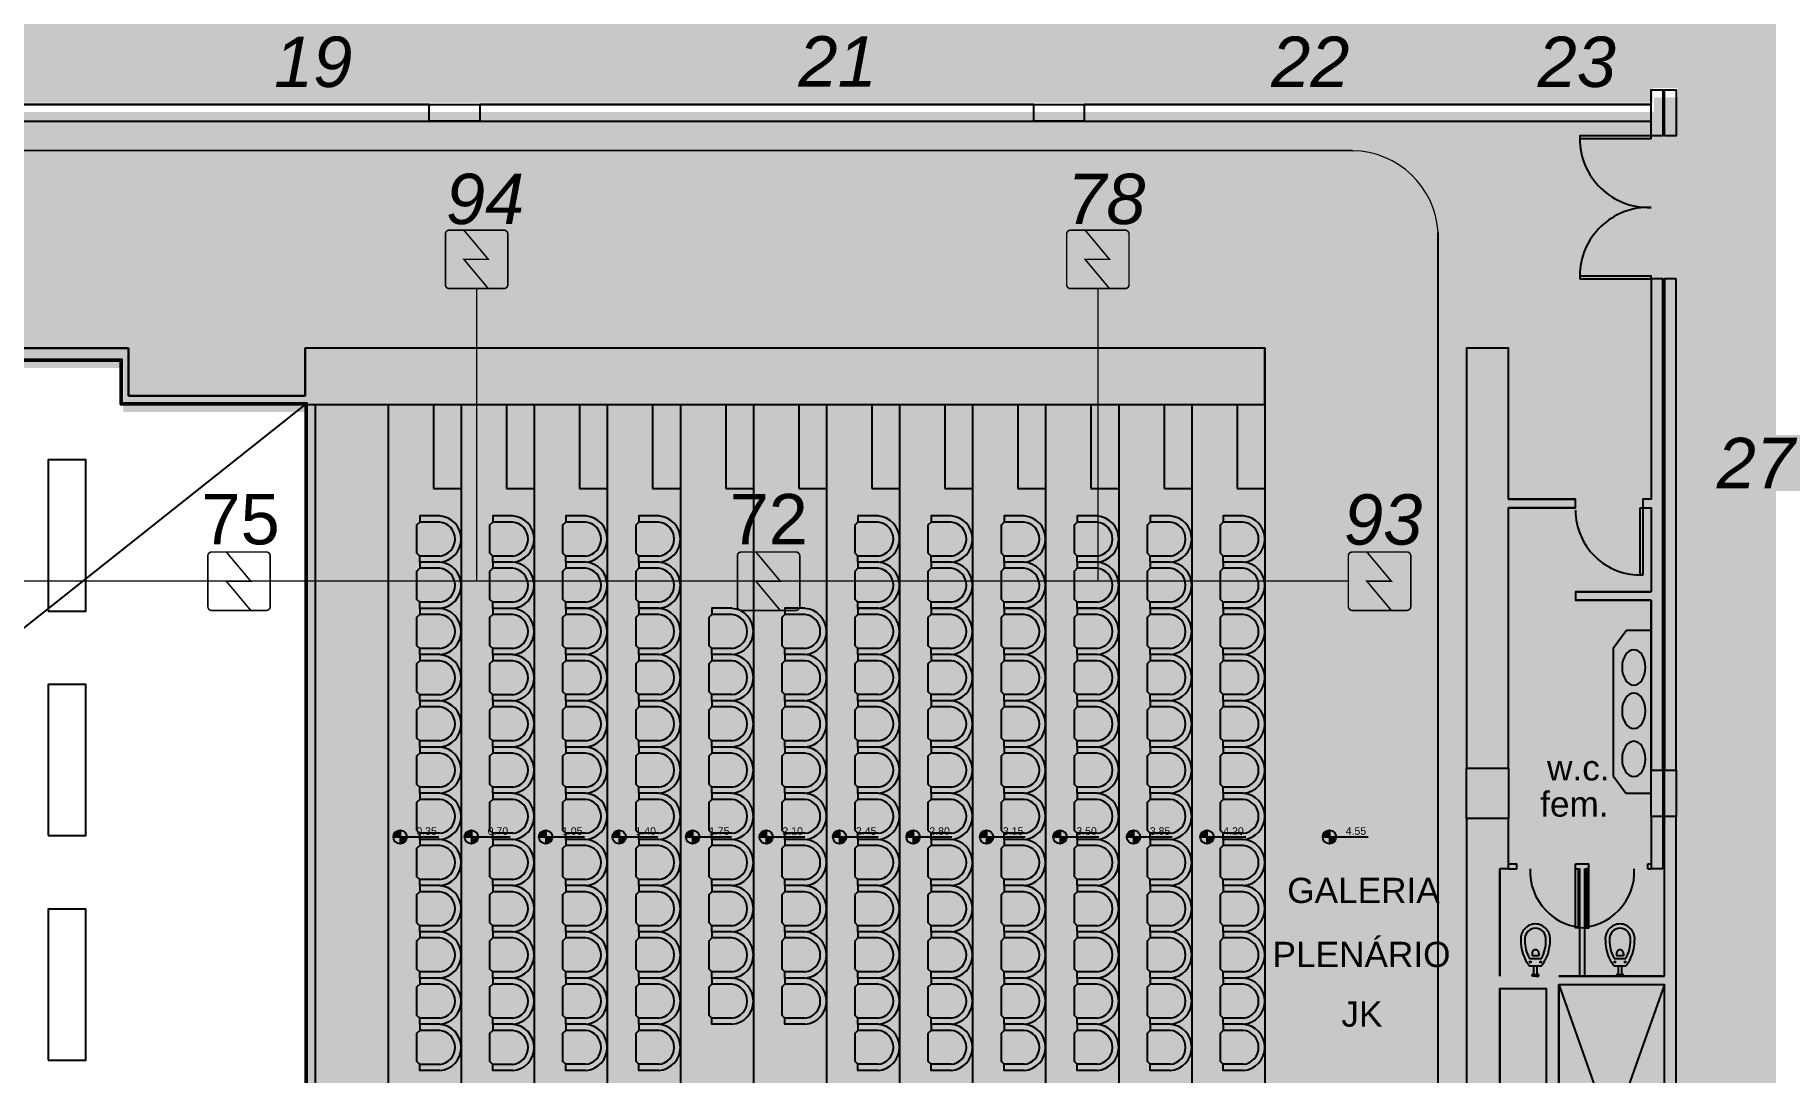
# Model space of a CAD drawing. Header units: metres. Extents: x -331 to 2982, y 362 to 2539.
# Drawn here: x 825.71 to 846.32, y 1576.2 to 1588.55 of the extents above; entities that cross this region are included whole.
import ezdxf

# ---------------------------------------------------------------- set-up
doc = ezdxf.new("R2010")
doc.units = ezdxf.units.M
doc.layers.get('0').update_dxf_attribs({"color": 251})
for name, color, linetype in [('72_EGR_BASE_PRIMITIVE', 7, 'Continuous'), ('ALV', 251, 'Continuous'), ('Cota Nivel', 251, 'Continuous'), ('CX', 251, 'Continuous'), ('Det', 251, 'Continuous'), ('DET. FUMAÇA', 1, 'Continuous'), ('Div', 251, 'Continuous'), ('Est', 251, 'Continuous'), ('Mob', 251, 'Continuous'), ('Pis', 251, 'Continuous'), ('Texto_Salas', 251, 'Continuous'), ('Viewport_hide', 251, 'Continuous'), ('vis', 251, 'Continuous'), ('Zlixo04', 251, 'Continuous')]:
    doc.layers.add(name, color=color, linetype=linetype)
doc.layers.add('_corredores', color=251, linetype='Continuous', plot=False)
doc.layers.add('_salas', color=251, linetype='Continuous', plot=False)
doc.styles.add('ALESP1', font='arial.ttf')
doc.styles.add('DESTAQUE', font='arial.ttf', dxfattribs={"height": 0.4})
doc.styles.add('X3G_ENTITY_1416A9EB', font='arial.ttf', dxfattribs={"height": 0.6})
doc.styles.add('X3G_ENTITY_1416AAF3', font='arial.ttf', dxfattribs={"height": 0.6})
doc.styles.add('X3G_ENTITY_1416AAFD', font='arial.ttf', dxfattribs={"height": 0.6})
doc.styles.add('X3G_ENTITY_1416AB11', font='arial.ttf', dxfattribs={"height": 0.6})
doc.styles.add('X3G_ENTITY_1416AB1B', font='arial.ttf', dxfattribs={"height": 0.6})
doc.styles.add('X3G_ENTITY_1416AF7F', font='arial.ttf', dxfattribs={"height": 0.6})
doc.styles.add('X3G_ENTITY_1416AF89', font='arial.ttf', dxfattribs={"height": 0.6})
doc.styles.add('X3G_ENTITY_1416AFEE', font='arial.ttf', dxfattribs={"height": 0.6})
doc.styles.add('X3G_ENTITY_14218C49', font='arial.ttf', dxfattribs={"height": 0.6})
doc.styles.add('X3G_ENTITY_14218C8F', font='arial.ttf', dxfattribs={"height": 0.6})

# ---------------------------------------------------------------- blocks, each defined once
blk = doc.blocks.new('Detector de fumaça')
at = {"layer": 'DET. FUMAÇA', "linetype": 'Continuous', "lineweight": 15, "const_width": 0.0187}
blk.add_lwpolyline([(774.599, 539.816), (775.249, 539.816, -0.414214), (775.296, 539.769), (775.296, 539.167, -0.414214), (775.249, 539.12), (774.599, 539.12, -0.414214), (774.553, 539.167), (774.553, 539.769, -0.414214)], format="xyb", close=True, dxfattribs=at)
blk.add_lwpolyline([(774.773, 539.816), (775.064, 539.468), (774.773, 539.468), (775.064, 539.12)], dxfattribs=at)
blk = doc.blocks.new('cadeira galeria JK')
for points in [[(0, 0.241), (0, 0), (0.074, 0)], [(0.074, 0.241), (0.074, 0)], [(0.556, 0.241), (0.556, 0), (0.482, 0)], [(0.482, 0.241), (0.482, 0)], [(0.074, 0), (0.111, -0.037), (0.445, -0.037), (0.482, 0)]]:
    blk.add_lwpolyline(points)
for centre, radius, start, end in [((0.278, 0.222), 0.278, 3.9499, 176.0501), ((0.278, 0.221), 0.205, 5.4526, 174.5474)]:
    blk.add_arc(centre, radius, start, end)
blk = doc.blocks.new('VASO')
at = {"layer": 'Mob'}
for p, q in [((302.351, 172.465), (302.38, 172.465)), ((302.351, 172.383), (302.38, 172.383)), ((302.38, 172.465), (302.38, 172.383)), ((302.411, 172.354), (302.411, 172.494)), ((302.499, 172.354), (302.499, 172.494)), ((302.599, 172.444), (302.499, 172.444)), ((302.599, 172.404), (302.499, 172.404)), ((302.599, 172.444), (302.599, 172.455)), ((302.599, 172.404), (302.599, 172.444)), ((302.599, 172.404), (302.599, 172.393)), ((302.619, 172.464), (302.609, 172.464)), ((302.619, 172.383), (302.609, 172.383)), ((302.619, 172.424), (302.619, 172.464)), ((302.619, 172.424), (302.619, 172.383))]:
    blk.add_line(p, q, dxfattribs=at)
for centre in [(302.453, 172.486), (302.453, 172.362)]:
    blk.add_circle(centre, 0.00707, dxfattribs=at)
for centre, radius, start, end in [((302.178, 172.42), 0.179, 86.6811, 178.7962), ((302.178, 172.42), 0.129, 86.6811, 178.7962), ((302.205, 172.134), 0.464, 50.6979, 92.0637), ((302.205, 172.134), 0.414, 60.1325, 92.0637), ((302.178, 172.427), 0.179, 181.2038, 273.3189), ((302.178, 172.427), 0.129, 181.2038, 273.3189), ((302.205, 172.713), 0.464, 267.9363, 309.3021), ((302.205, 172.713), 0.414, 267.9363, 299.8675), ((302.349, 172.422), 0.043, 86.6811, 178.7962), ((302.349, 172.426), 0.043, 181.2038, 273.3189), ((302.609, 172.455), 0.00935, 90, 180), ((302.609, 172.393), 0.00935, 180, 270)]:
    blk.add_arc(centre, radius, start, end, dxfattribs=at)
blk = doc.blocks.new('*U174')
at = {"layer": 'Mob', "ltscale": 0.8, "xscale": 0.9900000000000091, "yscale": 0.9900000000000091, "zscale": 0.9900000000000091, "rotation": 270}
for p in [(-0.229, 3.301), (-0.229, 2.751), (-0.229, 2.2), (-0.229, 1.65), (-0.229, 1.1), (-0.229, 0.55), (-0.229, 0), (-0.229, -0.55), (-0.229, -1.1), (-0.229, -1.65), (-0.229, -2.2), (-0.229, -2.751)]:
    blk.add_blockref('cadeira galeria JK', p, dxfattribs=at)
blk = doc.blocks.new('*U175')
at = {"layer": 'Viewport_hide', "color": 0, "linetype": 'ByBlock', "lineweight": -2, "transparency": 16777216}
for p in [(-0.869, 0), (0, 0)]:
    blk.add_blockref('*U174', p, dxfattribs=at)

msp = doc.modelspace()

# ---------------------------------------------------------------- hatches: boundary and pattern name
at = {"layer": '_corredores', "transparency": 33554508}
h = msp.add_hatch(color=256, dxfattribs=at)
h.dxf.hatch_style = 1
h.paths.add_polyline_path([(849.579, 1608.941), (849.579, 1612.216), (852.229, 1612.216), (852.229, 1614.651), (851.629, 1614.651), (851.629, 1624.564), (870.399, 1624.564), (870.399, 1626.4), (870.209, 1626.4), (870.209, 1626.597), (870.023, 1626.784), (866.324, 1626.785), (866.308, 1626.751), (866.204, 1626.834), (865.442, 1627.594), (864.014, 1627.594), (862.586, 1627.594), (861.776, 1626.785), (861.74, 1626.785), (861.736, 1626.784), (861.723, 1626.783), (861.705, 1626.783), (858.111, 1626.785), (857.764, 1626.438), (857.417, 1626.785), (853.824, 1626.785), (853.808, 1626.751), (853.704, 1626.834), (852.942, 1627.594), (851.514, 1627.594), (849.768, 1627.594), (849.768, 1626.834), (849.628, 1626.834), (849.628, 1629.914), (841.254, 1629.914), (841.254, 1628.074), (840.494, 1628.074), (840.494, 1627.116), (840.776, 1626.834), (840.394, 1626.452), (840.062, 1626.785), (836.454, 1626.785), (836.439, 1626.751), (836.334, 1626.834), (835.573, 1627.594), (834.144, 1627.594), (832.716, 1627.594), (831.906, 1626.785), (831.87, 1626.785), (831.867, 1626.784), (831.853, 1626.783), (831.835, 1626.783), (828.241, 1626.785), (827.894, 1626.438), (827.548, 1626.785), (823.954, 1626.785), (823.938, 1626.751), (823.834, 1626.834), (823.072, 1627.594), (821.644, 1627.594), (820.215, 1627.594), (819.405, 1626.785), (819.37, 1626.785), (819.366, 1626.784), (819.353, 1626.783), (819.335, 1626.783), (815.741, 1626.785), (815.394, 1626.438), (815.047, 1626.785), (811.454, 1626.785), (811.438, 1626.751), (811.334, 1626.834), (810.572, 1627.594), (809.144, 1627.594), (807.715, 1627.594), (806.906, 1626.785), (806.87, 1626.785), (806.866, 1626.784), (806.853, 1626.783), (806.835, 1626.783), (803.241, 1626.785), (802.894, 1626.438), (802.547, 1626.785), (798.954, 1626.785), (798.938, 1626.751), (798.834, 1626.834), (798.072, 1627.594), (796.644, 1627.594), (795.215, 1627.594), (794.406, 1626.785), (794.37, 1626.785), (794.366, 1626.784), (794.353, 1626.783), (794.335, 1626.783), (790.741, 1626.785), (790.394, 1626.438), (790.047, 1626.785), (786.454, 1626.785), (786.438, 1626.751), (786.334, 1626.834), (785.572, 1627.594), (784.144, 1627.594), (782.716, 1627.594), (781.906, 1626.785), (781.87, 1626.785), (781.866, 1626.784), (781.853, 1626.783), (781.835, 1626.783), (778.241, 1626.785), (777.894, 1626.438), (777.547, 1626.785), (773.954, 1626.785), (773.938, 1626.751), (773.834, 1626.834), (773.072, 1627.594), (771.644, 1627.594), (770.216, 1627.594), (769.406, 1626.785), (769.37, 1626.785), (769.367, 1626.784), (769.353, 1626.783), (769.335, 1626.783), (765.635, 1626.784), (765.449, 1626.597), (765.449, 1626.4), (765.259, 1626.4), (765.259, 1624.564), (770.104, 1624.564), (770.104, 1614.651), (770.414, 1614.651), (770.414, 1605.531), (765.029, 1605.531), (765.029, 1610.831), (763.829, 1610.831), (763.829, 1605.531), (755.929, 1605.531), (755.929, 1610.831), (754.829, 1610.831), (754.829, 1605.531), (746.079, 1605.531), (746.079, 1601.916), (748.449, 1601.916), (748.449, 1603.616), (748.049, 1603.616), (748.049, 1603.816), (754.474, 1603.816), (754.474, 1603.616), (754.149, 1603.616), (754.149, 1601.916), (754.474, 1601.916), (754.474, 1601.716), (754.474, 1601.191), (757.974, 1601.191), (757.974, 1603.591), (757.974, 1603.791), (768.029, 1603.791), (768.029, 1603.771), (768.834, 1603.771), (768.834, 1595.811), (768.004, 1595.811), (768.004, 1595.791), (762.364, 1595.791), (762.364, 1590.581), (754.174, 1590.581), (754.174, 1593.066), (752.499, 1593.066), (752.499, 1560.541), (752.299, 1560.541), (752.299, 1561.441), (751.199, 1561.441), (751.199, 1558.116), (752.299, 1558.116), (752.299, 1559.116), (752.499, 1559.116), (752.499, 1557.116), (755.419, 1557.116), (755.419, 1558.966), (753.924, 1558.966), (753.924, 1563.441), (754.189, 1563.441), (754.189, 1587.651), (760.824, 1587.651), (760.824, 1587.741), (768.929, 1587.741), (768.929, 1563.841), (770.329, 1563.841), (770.329, 1587.741), (771.929, 1587.741), (773.029, 1587.741), (775.879, 1587.741), (775.879, 1586.641), (777.179, 1586.641), (777.179, 1587.741), (788.779, 1587.741), (788.779, 1586.641), (790.079, 1586.641), (790.079, 1587.741), (802.329, 1587.741), (804.029, 1587.741), (844.979, 1587.741), (844.979, 1587.916), (845.279, 1587.916), (845.279, 1587.563), (845.279, 1563.241), (806.429, 1563.241), (806.429, 1563.441), (806.629, 1563.441), (806.629, 1565.791), (806.229, 1565.791), (806.229, 1585.191), (806.629, 1585.191), (806.629, 1587.541), (803.039, 1587.541), (803.039, 1576.841), (798.689, 1576.841), (796.094, 1576.841, -0.496898), (794.36, 1575.527), (793.559, 1573.063), (798.509, 1571.449), (798.509, 1560.721), (794.829, 1560.721), (794.829, 1560.541), (794.829, 1557.551), (801.129, 1557.551), (801.129, 1556.451), (802.329, 1556.451), (802.329, 1557.551), (805.229, 1557.551), (805.229, 1556.451), (806.429, 1556.451), (806.429, 1560.691), (845.279, 1560.691), (845.279, 1555.997), (846.404, 1555.997), (846.404, 1556.891), (846.054, 1556.891), (846.054, 1556.991), (846.454, 1556.991), (846.454, 1560.691), (849.204, 1560.691), (849.204, 1556.991), (849.604, 1556.991), (849.604, 1556.891), (849.254, 1556.891), (849.254, 1555.997), (850.479, 1555.997), (850.479, 1563.241), (849.579, 1563.241), (849.579, 1572.291), (849.579, 1575.941), (849.579, 1587.563), (849.579, 1588.141), (849.679, 1588.141), (849.679, 1587.991), (866.719, 1587.991), (870.339, 1587.991), (870.339, 1595.791), (866.429, 1595.791), (866.429, 1595.721), (852.429, 1595.721), (852.429, 1590.391), (849.579, 1590.391)])
h.paths.add_polyline_path([(845.139, 1595.841), (845.279, 1595.841), (845.279, 1590.341), (839.679, 1590.341), (775.879, 1590.341), (773.004, 1590.341), (773.004, 1595.811), (771.774, 1595.811), (771.774, 1603.766), (773.119, 1603.766), (773.119, 1603.821), (845.139, 1603.821)], flags=16)
h.paths.add_polyline_path([(846.026, 1605.531), (845.019, 1605.531), (845.019, 1609.931), (845.029, 1610.831), (843.829, 1610.831), (843.829, 1605.531), (835.029, 1605.531), (835.029, 1610.831), (833.829, 1610.831), (833.829, 1605.531), (825.029, 1605.531), (825.029, 1610.831), (823.829, 1610.831), (823.829, 1605.531), (815.029, 1605.531), (815.029, 1610.831), (813.829, 1610.831), (813.829, 1605.531), (805.029, 1605.531), (805.029, 1610.831), (803.829, 1610.831), (803.829, 1605.531), (795.029, 1605.531), (795.029, 1610.831), (793.829, 1610.831), (793.829, 1605.531), (785.029, 1605.531), (785.029, 1610.831), (783.829, 1610.831), (783.829, 1605.531), (775.029, 1605.531), (775.029, 1610.831), (773.999, 1610.831), (773.999, 1605.531), (773.214, 1605.531), (773.214, 1614.651), (773.144, 1614.651), (773.144, 1620.131), (775.164, 1620.131), (775.164, 1622.051), (773.644, 1622.051), (773.644, 1621.631), (773.184, 1621.631), (773.184, 1624.564), (845.949, 1624.563), (845.949, 1621.631), (845.489, 1621.631), (845.489, 1622.051), (843.989, 1622.051), (843.989, 1621.631), (843.969, 1620.131), (845.949, 1620.131), (845.949, 1614.651), (846.026, 1614.651)], flags=16)
h.paths.add_polyline_path([(865.19, 1593.806, -2.788173), (864.407, 1590.628), (864.569, 1590.706), (864.758, 1590.381), (866.058, 1591.278, -0.450063), (866.35, 1592.463), (865.616, 1593.862), (865.298, 1593.662)], flags=16)
h.paths.add_polyline_path([(845.264, 1626.452), (844.882, 1626.834), (845.264, 1627.216), (845.646, 1626.834)], flags=16)
h.paths.add_polyline_path([(851.514, 1626.452), (851.132, 1626.834), (851.514, 1627.216), (851.896, 1626.834)], flags=16)
h.paths.add_polyline_path([(834.144, 1626.452), (833.762, 1626.834), (834.144, 1627.216), (834.526, 1626.834)], flags=16)
h.paths.add_polyline_path([(864.014, 1626.452), (863.632, 1626.834), (864.014, 1627.216), (864.396, 1626.834)], flags=16)
h.paths.add_polyline_path([(821.644, 1626.452), (821.262, 1626.834), (821.644, 1627.216), (822.026, 1626.834)], flags=16)
h.paths.add_polyline_path([(809.526, 1626.834), (809.144, 1626.452), (808.762, 1626.834), (809.144, 1627.216)], flags=16)
h.paths.add_polyline_path([(797.026, 1626.834), (796.644, 1626.452), (796.262, 1626.834), (796.644, 1627.216)], flags=16)
h.paths.add_polyline_path([(784.526, 1626.834), (784.144, 1626.452), (783.762, 1626.834), (784.144, 1627.216)], flags=16)
h.paths.add_polyline_path([(772.026, 1626.834), (771.644, 1626.452), (771.262, 1626.834), (771.644, 1627.216)], flags=16)
h.paths.add_polyline_path([(767.575, 1593.944), (767.428, 1593.841), (767.223, 1594.085), (766.329, 1593.191, -0.414214), (766.329, 1592.392), (767.223, 1591.497), (767.428, 1591.741), (767.575, 1591.638, -3.171595)], flags=16)
at = {"layer": '_salas', "transparency": 33554559}
h = msp.add_hatch(color=256, dxfattribs=at)
h.dxf.hatch_style = 1
h.paths.add_polyline_path([(845.294, 1587.453), (845.294, 1587.807), (844.994, 1587.807), (844.994, 1587.632), (806.644, 1587.632), (806.644, 1585.082), (807.144, 1585.082), (807.144, 1584.032), (808.944, 1584.032), (808.944, 1584.582), (809.704, 1584.582), (826.764, 1584.582), (826.764, 1584.062), (828.964, 1584.062), (828.964, 1583.842), (828.964, 1566.702), (826.694, 1566.702), (826.694, 1566.182), (809.704, 1566.182), (808.944, 1566.182), (808.944, 1566.732), (807.144, 1566.732), (807.144, 1565.682), (806.644, 1565.682), (806.644, 1563.332), (806.444, 1563.332), (806.444, 1563.132), (845.294, 1563.132)])
at = {"layer": 'Cota Nivel', "ltscale": 0.8}
h = msp.add_hatch(color=251, dxfattribs=at)
h.paths.add_polyline_path([(830.061, 1579.001), (830.061, 1579.081, 0.414214), (829.981, 1579.001)])
h.paths.add_polyline_path([(830.061, 1578.921, 0.414214), (830.141, 1579.001), (830.061, 1579.001)])
h = msp.add_hatch(color=251, dxfattribs=at)
h.paths.add_polyline_path([(830.91, 1579.001), (830.91, 1579.081, 0.414214), (830.83, 1579.001)])
h.paths.add_polyline_path([(830.91, 1578.921, 0.414214), (830.99, 1579.001), (830.91, 1579.001)])
h = msp.add_hatch(color=251, dxfattribs=at)
h.paths.add_polyline_path([(831.795, 1579.001), (831.795, 1579.081, 0.414214), (831.715, 1579.001)])
h.paths.add_polyline_path([(831.795, 1578.921, 0.414214), (831.875, 1579.001), (831.795, 1579.001)])
h = msp.add_hatch(color=251, dxfattribs=at)
h.paths.add_polyline_path([(832.67, 1579.001), (832.67, 1579.081, 0.414214), (832.59, 1579.001)])
h.paths.add_polyline_path([(832.67, 1578.921, 0.414214), (832.75, 1579.001), (832.67, 1579.001)])
h = msp.add_hatch(color=251, dxfattribs=at)
h.paths.add_polyline_path([(833.545, 1579.001), (833.545, 1579.081, 0.414214), (833.465, 1579.001)])
h.paths.add_polyline_path([(833.545, 1578.921, 0.414214), (833.625, 1579.001), (833.545, 1579.001)])
h = msp.add_hatch(color=251, dxfattribs=at)
h.paths.add_polyline_path([(834.42, 1579.001), (834.42, 1579.081, 0.414214), (834.34, 1579.001)])
h.paths.add_polyline_path([(834.42, 1578.921, 0.414214), (834.5, 1579.001), (834.42, 1579.001)])
h = msp.add_hatch(color=251, dxfattribs=at)
h.paths.add_polyline_path([(835.295, 1579.001), (835.295, 1579.081, 0.414214), (835.215, 1579.001)])
h.paths.add_polyline_path([(835.295, 1578.921, 0.414214), (835.375, 1579.001), (835.295, 1579.001)])
h = msp.add_hatch(color=251, dxfattribs=at)
h.paths.add_polyline_path([(836.17, 1579.001), (836.17, 1579.081, 0.414214), (836.09, 1579.001)])
h.paths.add_polyline_path([(836.17, 1578.921, 0.414214), (836.25, 1579.001), (836.17, 1579.001)])
h = msp.add_hatch(color=251, dxfattribs=at)
h.paths.add_polyline_path([(837.045, 1579.001), (837.045, 1579.081, 0.414214), (836.965, 1579.001)])
h.paths.add_polyline_path([(837.045, 1578.921, 0.414214), (837.125, 1579.001), (837.045, 1579.001)])
h = msp.add_hatch(color=251, dxfattribs=at)
h.paths.add_polyline_path([(837.92, 1579.001), (837.92, 1579.081, 0.414214), (837.84, 1579.001)])
h.paths.add_polyline_path([(837.92, 1578.921, 0.414214), (838, 1579.001), (837.92, 1579.001)])
h = msp.add_hatch(color=251, dxfattribs=at)
h.paths.add_polyline_path([(838.795, 1579.001), (838.795, 1579.081, 0.414214), (838.715, 1579.001)])
h.paths.add_polyline_path([(838.795, 1578.921, 0.414214), (838.875, 1579.001), (838.795, 1579.001)])
h = msp.add_hatch(color=251, dxfattribs=at)
h.paths.add_polyline_path([(839.67, 1579.001), (839.67, 1579.081, 0.414214), (839.59, 1579.001)])
h.paths.add_polyline_path([(839.67, 1578.921, 0.414214), (839.75, 1579.001), (839.67, 1579.001)])
h = msp.add_hatch(color=251, dxfattribs=at)
h.paths.add_polyline_path([(841.128, 1579.001), (841.128, 1579.081, 0.414214), (841.048, 1579.001)])
h.paths.add_polyline_path([(841.128, 1578.921, 0.414214), (841.208, 1579.001), (841.128, 1579.001)])

# ---------------------------------------------------------------- linework, layer by layer
at = {"lineweight": 0}
msp.add_lwpolyline([(809.689, 1584.691), (826.749, 1584.691), (826.749, 1584.171), (828.949, 1584.171), (828.949, 1583.951), (828.949, 1566.811), (826.679, 1566.811), (826.679, 1566.291), (809.689, 1566.291), (808.929, 1566.291), (808.929, 1566.841), (807.129, 1566.841), (807.129, 1584.141), (808.929, 1584.141), (808.929, 1584.691)], close=True, dxfattribs=at)
at = {"color": 251}
msp.add_lwpolyline([(809.689, 1584.691), (826.749, 1584.691), (826.749, 1584.171), (828.949, 1584.171), (828.949, 1583.951), (828.949, 1566.811), (826.679, 1566.811), (826.679, 1566.291), (809.689, 1566.291), (808.929, 1566.291), (808.929, 1566.841), (807.129, 1566.841), (807.129, 1584.141), (808.929, 1584.141), (808.929, 1584.691)], close=True, dxfattribs=at)
at = {"layer": '72_EGR_BASE_PRIMITIVE', "color": 230, "linetype": 'Continuous', "lineweight": -3, "true_color": 0xff0080}
for p, q in [((841.405, 1587.17), (808.744, 1587.173)), ((842.425, 1564.748), (842.425, 1586.197))]:
    msp.add_line(p, q, dxfattribs=at)
at = {"layer": 'ALV', "color": 251}
for p, q in [((799.209, 1587.721), (844.959, 1587.721)), ((799.209, 1587.521), (844.959, 1587.521)), ((845.099, 1579.796), (845.099, 1585.646)), ((845.119, 1579.796), (845.119, 1585.646)), ((845.259, 1579.796), (845.259, 1585.646)), ((808.809, 1584.821), (826.829, 1584.821)), ((826.829, 1584.821), (808.809, 1584.821)), ((826.829, 1584.821), (826.829, 1584.251)), ((826.829, 1584.251), (826.829, 1584.821)), ((828.929, 1584.251), (828.929, 1584.821)), ((808.909, 1584.671), (826.729, 1584.671)), ((826.729, 1584.671), (826.729, 1584.151)), ((826.729, 1584.671), (826.729, 1584.151)), ((826.729, 1584.221), (826.729, 1584.221)), ((826.829, 1584.251), (828.929, 1584.251)), ((828.929, 1584.251), (826.829, 1584.251)), ((826.729, 1584.151), (828.929, 1584.151)), ((826.729, 1584.151), (828.929, 1584.151)), ((843.259, 1583.021), (844.059, 1583.021)), ((844.059, 1582.921), (843.259, 1582.921)), ((844.059, 1581.921), (844.959, 1581.921)), ((844.059, 1581.921), (844.059, 1581.821)), ((844.959, 1581.821), (844.059, 1581.821)), ((844.959, 1581.746), (844.959, 1581.821)), ((844.959, 1579.796), (844.959, 1581.746)), ((844.959, 1579.246), (844.959, 1578.621)), ((845.099, 1579.246), (845.099, 1578.621)), ((845.119, 1577.346), (845.119, 1579.246)), ((845.259, 1571.696), (845.259, 1579.246)), ((842.759, 1579.221), (842.759, 1571.721)), ((843.259, 1578.621), (843.259, 1579.221)), ((843.259, 1578.621), (843.159, 1578.621)), ((843.159, 1578.621), (843.159, 1577.346)), ((843.159, 1577.346), (843.159, 1578.621)), ((845.099, 1578.621), (844.959, 1578.621)), ((843.159, 1577.196), (843.159, 1573.746)), ((843.709, 1577.196), (843.709, 1573.746)), ((843.859, 1577.346), (845.119, 1577.346)), ((845.119, 1577.346), (843.859, 1577.346)), ((843.859, 1577.246), (843.859, 1573.696)), ((843.859, 1577.246), (845.119, 1577.246)), ((843.859, 1577.246), (845.119, 1577.246)), ((843.859, 1573.696), (843.859, 1577.246)), ((845.119, 1573.696), (845.119, 1577.246))]:
    msp.add_line(p, q, dxfattribs=at)
at = {"layer": 'ALV', "color": 251, "ltscale": 0.8}
msp.add_line((842.759, 1579.221), (842.759, 1566.121), dxfattribs=at)
at = {"layer": 'ALV', "color": 251}
for points in [[(830.409, 1587.721), (823.809, 1587.721), (823.809, 1587.521), (830.409, 1587.521)], [(837.609, 1587.721), (831.009, 1587.721), (831.009, 1587.521), (837.609, 1587.521)], [(844.959, 1587.721), (838.209, 1587.721), (838.209, 1587.521), (844.959, 1587.521)], [(845.259, 1585.646), (845.119, 1585.646), (845.119, 1579.796), (845.259, 1579.796)], [(843.159, 1573.746), (843.159, 1577.196), (843.709, 1577.196), (843.709, 1573.746)]]:
    msp.add_lwpolyline(points, close=True, dxfattribs=at)
for points in [[(844.959, 1581.821), (844.959, 1581.746), (844.959, 1579.796), (845.099, 1579.796), (845.099, 1585.646), (844.959, 1585.646), (844.959, 1583.021), (844.859, 1583.021), (844.859, 1582.921), (844.959, 1582.921), (844.959, 1582.921), (844.959, 1581.921)], [(828.929, 1584.151), (828.929, 1584.151), (840.359, 1584.151), (840.359, 1584.821), (828.929, 1584.821), (828.929, 1584.251)], [(843.259, 1583.021), (843.259, 1584.821), (842.759, 1584.821), (842.759, 1579.821), (843.259, 1579.821), (843.259, 1582.921)], [(843.259, 1582.921), (843.259, 1582.921), (844.059, 1582.921), (844.059, 1583.021), (843.259, 1583.021), (843.259, 1583.021)], [(844.959, 1581.921), (844.959, 1581.921), (844.059, 1581.921), (844.059, 1581.821), (844.959, 1581.821), (844.959, 1581.821)]]:
    msp.add_lwpolyline(points, dxfattribs=at)
at = {"layer": 'Cota Nivel', "color": 251, "ltscale": 0.8}
for p, q in [((830.061, 1579.081), (830.061, 1578.921)), ((830.91, 1579.081), (830.91, 1578.921)), ((831.795, 1579.081), (831.795, 1578.921)), ((832.67, 1579.081), (832.67, 1578.921)), ((833.545, 1579.081), (833.545, 1578.921)), ((834.42, 1579.081), (834.42, 1578.921)), ((835.295, 1579.081), (835.295, 1578.921)), ((836.17, 1579.081), (836.17, 1578.921)), ((837.045, 1579.081), (837.045, 1578.921)), ((837.92, 1579.081), (837.92, 1578.921)), ((838.795, 1579.081), (838.795, 1578.921)), ((839.67, 1579.081), (839.67, 1578.921)), ((841.128, 1579.081), (841.128, 1578.921)), ((829.981, 1579.001), (830.522, 1579.001)), ((830.83, 1579.001), (831.371, 1579.001)), ((831.715, 1579.001), (832.256, 1579.001)), ((832.59, 1579.001), (833.131, 1579.001)), ((833.465, 1579.001), (834.006, 1579.001)), ((834.34, 1579.001), (834.881, 1579.001)), ((835.215, 1579.001), (835.756, 1579.001)), ((836.09, 1579.001), (836.631, 1579.001)), ((836.965, 1579.001), (837.506, 1579.001)), ((837.84, 1579.001), (838.381, 1579.001)), ((838.715, 1579.001), (839.256, 1579.001)), ((839.59, 1579.001), (840.131, 1579.001)), ((841.048, 1579.001), (841.589, 1579.001))]:
    msp.add_line(p, q, dxfattribs=at)
for centre in [(830.061, 1579.001), (830.91, 1579.001), (831.795, 1579.001), (832.67, 1579.001), (833.545, 1579.001), (834.42, 1579.001), (835.295, 1579.001), (836.17, 1579.001), (837.045, 1579.001), (837.92, 1579.001), (838.795, 1579.001), (839.67, 1579.001), (841.128, 1579.001)]:
    msp.add_circle(centre, 0.08, dxfattribs=at)
at = {"layer": 'CX', "color": 251, "ltscale": 0.8}
for points in [[(844.109, 1587.316), (844.959, 1587.316), (844.959, 1587.346), (844.109, 1587.346)], [(844.109, 1585.646), (844.959, 1585.646), (844.959, 1585.676), (844.109, 1585.676)]]:
    msp.add_lwpolyline(points, close=True, dxfattribs=at)
at = {"layer": 'CX', "color": 251, "ltscale": 8}
for points in [[(844.829, 1582.921), (844.859, 1582.921), (844.859, 1582.121), (844.829, 1582.121)], [(844.059, 1578.621), (844.089, 1578.621), (844.089, 1577.921), (844.059, 1577.921)], [(844.219, 1578.621), (844.189, 1578.621), (844.189, 1577.921), (844.219, 1577.921)]]:
    msp.add_lwpolyline(points, close=True, dxfattribs=at)
at = {"layer": 'CX', "color": 251, "ltscale": 0.8}
for centre, start, end in [((844.93, 1587.316), 180, 272.0583), ((844.93, 1585.676), 87.9417, 180)]:
    msp.add_arc(centre, 0.821, start, end, dxfattribs=at)
at = {"layer": 'CX', "color": 251, "ltscale": 8}
for centre, radius, start, end in [((844.83, 1582.891), 0.771, 180, 272.1894), ((844.189, 1578.592), 0.671, 177.4911, 270), ((844.089, 1578.592), 0.671, 270, 2.5089)]:
    msp.add_arc(centre, radius, start, end, dxfattribs=at)
at = {"layer": 'Det', "color": 251}
for p, q in [((828.929, 1584.151), (807.109, 1566.821)), ((843.859, 1577.246), (845.119, 1573.696)), ((845.119, 1577.246), (843.859, 1573.696))]:
    msp.add_line(p, q, dxfattribs=at)
for points in [[(825.869, 1581.691), (826.319, 1581.691), (826.319, 1583.491), (825.869, 1583.491)], [(825.869, 1579.017), (826.319, 1579.017), (826.319, 1580.817), (825.869, 1580.817)], [(825.869, 1576.343), (826.319, 1576.343), (826.319, 1578.143), (825.869, 1578.143)]]:
    msp.add_lwpolyline(points, close=True, dxfattribs=at)
at = {"layer": 'Div', "color": 150, "linetype": 'Continuous', "lineweight": 0}
for p, q in [((830.973, 1585.529), (830.973, 1582.046)), ((838.37, 1585.529), (838.37, 1582.046)), ((841.363, 1582.046), (808.622, 1582.046))]:
    msp.add_line(p, q, dxfattribs=at)
at = {"layer": 'Div', "lineweight": 0}
for p, q in [((843.259, 1578.681), (843.339, 1578.681)), ((843.359, 1578.621), (843.359, 1578.681)), ((844.059, 1578.621), (844.059, 1578.681)), ((844.059, 1578.681), (844.219, 1578.681)), ((844.059, 1578.621), (844.109, 1578.621)), ((844.109, 1577.346), (844.109, 1578.621)), ((844.169, 1578.621), (844.219, 1578.621)), ((844.169, 1577.346), (844.169, 1578.621)), ((844.219, 1578.621), (844.219, 1578.681)), ((844.919, 1578.681), (844.959, 1578.681)), ((844.919, 1578.621), (844.919, 1578.681)), ((844.919, 1578.621), (844.959, 1578.621))]:
    msp.add_line(p, q, dxfattribs=at)
at = {"layer": 'Div', "lineweight": 0, "ltscale": 0.8}
for p, q in [((843.259, 1578.681), (843.359, 1578.681)), ((843.259, 1578.621), (843.359, 1578.621))]:
    msp.add_line(p, q, dxfattribs=at)
at = {"layer": 'Div', "color": 251}
for p, q in [((843.259, 1578.681), (843.339, 1578.681)), ((843.359, 1578.621), (843.359, 1578.681)), ((844.059, 1578.621), (844.059, 1578.681)), ((844.059, 1578.681), (844.219, 1578.681)), ((844.059, 1578.621), (844.109, 1578.621)), ((844.109, 1577.346), (844.109, 1578.621)), ((844.169, 1578.621), (844.219, 1578.621)), ((844.169, 1577.346), (844.169, 1578.621)), ((844.219, 1578.621), (844.219, 1578.681)), ((844.919, 1578.681), (844.959, 1578.681)), ((844.919, 1578.621), (844.919, 1578.681)), ((844.919, 1578.621), (844.959, 1578.621))]:
    msp.add_line(p, q, dxfattribs=at)
at = {"layer": 'Div', "color": 251, "ltscale": 0.8}
for p, q in [((843.259, 1578.681), (843.359, 1578.681)), ((843.259, 1578.621), (843.359, 1578.621))]:
    msp.add_line(p, q, dxfattribs=at)
at = {"layer": 'Div', "color": 230, "linetype": 'Continuous', "lineweight": 0}
msp.add_arc((841.39, 1586.134), 1.036, 3.5049, 89.1697, dxfattribs=at)
at = {"layer": 'Est', "color": 251}
msp.add_line((845.099, 1579.521), (845.119, 1579.521), dxfattribs=at)
for points in [[(844.959, 1587.346), (844.959, 1587.896), (845.099, 1587.896), (845.099, 1587.346)], [(845.119, 1587.346), (845.119, 1587.896), (845.259, 1587.896), (845.259, 1587.346)], [(831.009, 1587.521), (830.409, 1587.521), (830.409, 1587.721), (831.009, 1587.721)], [(838.209, 1587.521), (837.609, 1587.521), (837.609, 1587.721), (838.209, 1587.721)], [(842.759, 1579.221), (842.759, 1579.821), (843.259, 1579.821), (843.259, 1579.221)], [(844.959, 1579.246), (844.959, 1579.796), (845.099, 1579.796), (845.099, 1579.246)], [(845.119, 1579.246), (845.119, 1579.796), (845.259, 1579.796), (845.259, 1579.246)]]:
    msp.add_lwpolyline(points, close=True, dxfattribs=at)
at = {"layer": 'Mob', "color": 251, "ltscale": 0.8}
for p, q in [((844.509, 1581.247), (844.662, 1581.46)), ((844.959, 1581.46), (844.662, 1581.46)), ((844.509, 1581.247), (844.509, 1579.73)), ((844.509, 1579.73), (844.662, 1579.518)), ((844.959, 1579.518), (844.662, 1579.518))]:
    msp.add_line(p, q, dxfattribs=at)
at = {"layer": 'Mob', "color": 251, "extrusion": (0, 0, -1)}
for centre in [(844.753, 1581.02), (844.753, 1580.503), (844.753, 1579.93)]:
    msp.add_ellipse(centre, major_axis=(0, 0.21), ratio=0.666667, dxfattribs=at)
at = {"layer": 'Pis', "color": 251}
for p, q in [((840.359, 1584.821), (840.359, 1566.121)), ((829.919, 1584.151), (829.919, 1566.791)), ((830.459, 1584.151), (830.459, 1583.151)), ((830.789, 1584.151), (830.789, 1566.791)), ((831.329, 1584.151), (831.329, 1583.151)), ((831.659, 1584.151), (831.659, 1566.791)), ((832.199, 1584.151), (832.199, 1583.151)), ((832.529, 1584.151), (832.529, 1566.791)), ((833.069, 1584.151), (833.069, 1583.151)), ((833.399, 1584.151), (833.399, 1566.791)), ((833.939, 1584.151), (833.939, 1583.151)), ((834.269, 1584.151), (834.269, 1566.791)), ((834.809, 1584.151), (834.809, 1583.151)), ((835.139, 1584.151), (835.139, 1566.791)), ((835.679, 1584.151), (835.679, 1583.151)), ((836.009, 1584.151), (836.009, 1566.791)), ((836.549, 1584.151), (836.549, 1583.151)), ((836.879, 1584.151), (836.879, 1566.791)), ((837.419, 1584.151), (837.419, 1583.151)), ((837.749, 1584.151), (837.749, 1566.791)), ((838.289, 1584.151), (838.289, 1583.151)), ((838.619, 1584.151), (838.619, 1566.791)), ((839.159, 1584.151), (839.159, 1583.151)), ((839.489, 1584.151), (839.489, 1566.791)), ((840.029, 1584.151), (840.029, 1583.151)), ((830.459, 1583.151), (830.789, 1583.151)), ((831.329, 1583.151), (831.659, 1583.151)), ((832.199, 1583.151), (832.529, 1583.151)), ((833.069, 1583.151), (833.399, 1583.151)), ((833.939, 1583.151), (834.269, 1583.151)), ((834.809, 1583.151), (835.139, 1583.151)), ((835.679, 1583.151), (836.009, 1583.151)), ((836.549, 1583.151), (836.879, 1583.151)), ((837.419, 1583.151), (837.749, 1583.151)), ((838.289, 1583.151), (838.619, 1583.151)), ((839.159, 1583.151), (839.489, 1583.151)), ((840.029, 1583.151), (840.359, 1583.151))]:
    msp.add_line(p, q, dxfattribs=at)
at = {"layer": 'vis', "color": 251}
for p, q in [((828.929, 1584.151), (828.929, 1566.791)), ((829.049, 1584.151), (829.049, 1566.791))]:
    msp.add_line(p, q, dxfattribs=at)

# ---------------------------------------------------------------- block references
at = {"layer": 'DET. FUMAÇA', "linetype": 'Continuous', "lineweight": 0}
for p in [(56.048, 1046.409), (63.446, 1046.409), (53.219, 1042.578), (59.525, 1042.578), (66.801, 1042.578)]:
    msp.add_blockref('Detector de fumaça', p, dxfattribs=at)
at = {"layer": 'Mob', "color": 251, "ltscale": 0.8, "xscale": 0.9900000000000091, "yscale": 0.9900000000000091, "zscale": 0.9900000000000091, "rotation": 270}
for p in [(832.034, 1582.823), (832.904, 1582.823), (835.514, 1582.823), (836.384, 1582.823), (837.254, 1582.823), (838.124, 1582.823), (838.994, 1582.823), (839.864, 1582.823), (832.034, 1582.273), (832.904, 1582.273), (835.514, 1582.273), (836.384, 1582.273), (837.254, 1582.273), (838.124, 1582.273), (838.994, 1582.273), (839.864, 1582.273), (832.034, 1581.723), (832.904, 1581.723), (833.774, 1581.723), (834.644, 1581.723), (835.514, 1581.723), (836.384, 1581.723), (837.254, 1581.723), (838.124, 1581.723), (838.994, 1581.723), (839.864, 1581.723), (832.034, 1581.173), (832.904, 1581.173), (833.774, 1581.173), (834.644, 1581.173), (835.514, 1581.173), (836.384, 1581.173), (837.254, 1581.173), (838.124, 1581.173), (838.994, 1581.173), (839.864, 1581.173), (832.034, 1580.622), (832.904, 1580.622), (833.774, 1580.622), (834.644, 1580.622), (835.514, 1580.622), (836.384, 1580.622), (837.254, 1580.622), (838.124, 1580.622), (838.994, 1580.622), (839.864, 1580.622), (832.034, 1580.072), (832.904, 1580.072), (833.774, 1580.072), (834.644, 1580.072), (835.514, 1580.072), (836.384, 1580.072), (837.254, 1580.072), (838.124, 1580.072), (838.994, 1580.072), (839.864, 1580.072), (832.034, 1579.522), (832.904, 1579.522), (833.774, 1579.522), (834.644, 1579.522), (835.514, 1579.522), (836.384, 1579.522), (837.254, 1579.522), (838.124, 1579.522), (838.994, 1579.522), (839.864, 1579.522), (832.034, 1578.972), (832.904, 1578.972), (833.774, 1578.972), (834.644, 1578.972), (835.514, 1578.972), (836.384, 1578.972), (837.254, 1578.972), (838.124, 1578.972), (838.994, 1578.972), (839.864, 1578.972), (832.034, 1578.422), (832.904, 1578.422), (833.774, 1578.422), (834.644, 1578.422), (835.514, 1578.422), (836.384, 1578.422), (837.254, 1578.422), (838.124, 1578.422), (838.994, 1578.422), (839.864, 1578.422), (832.034, 1577.872), (832.904, 1577.872), (833.774, 1577.872), (834.644, 1577.872), (835.514, 1577.872), (836.384, 1577.872), (837.254, 1577.872), (838.124, 1577.872), (838.994, 1577.872), (839.864, 1577.872), (832.034, 1577.322), (832.904, 1577.322), (833.774, 1577.322), (834.644, 1577.322), (835.514, 1577.322), (836.384, 1577.322), (837.254, 1577.322), (838.124, 1577.322), (838.994, 1577.322), (839.864, 1577.322), (832.034, 1576.772), (832.904, 1576.772), (835.514, 1576.772), (836.384, 1576.772), (837.254, 1576.772), (838.124, 1576.772), (838.994, 1576.772), (839.864, 1576.772)]:
    msp.add_blockref('cadeira galeria JK', p, dxfattribs=at)
at = {"layer": 'Viewport_hide', "color": 251, "linetype": 'Continuous'}
msp.add_blockref('*U175', (831.393, 1579.522), dxfattribs=at)
at = {"layer": 'Zlixo04', "color": 251, "rotation": 270}
for p in [(671.158, 1879.965), (672.165, 1879.965)]:
    msp.add_blockref('VASO', p, dxfattribs=at)

# ---------------------------------------------------------------- texts
at = {"layer": 'Cota Nivel', "color": 251, "ltscale": 0.8, "style": 'ALESP1'}
for s, p in [('0.35', (830.255, 1579.027)), ('0.70', (831.104, 1579.027)), ('1.05', (831.989, 1579.027)), ('1.40', (832.864, 1579.027)), ('1.75', (833.739, 1579.027)), ('2.10', (834.614, 1579.027)), ('2.45', (835.489, 1579.027)), ('2.80', (836.364, 1579.027)), ('3.15', (837.239, 1579.027)), ('3.50', (838.114, 1579.027)), ('3.85', (838.989, 1579.027)), ('4.20', (839.864, 1579.027)), ('4.55', (841.322, 1579.027))]:
    msp.add_text(s, height=0.09, dxfattribs=at).set_placement(p)
at = {"layer": 'Div', "color": 5, "linetype": 'Continuous', "lineweight": 0, "true_color": 0x0000ff, "char_height": 0.6, "attachment_point": 1}
for s, insert, style in [('{\\fArial|b0|i1|c0|p34;19}', (828.56, 1588.529), 'X3G_ENTITY_1416AAF3'), ('{\\fArial|b0|i1|c0|p34;21}', (834.805, 1588.534), 'X3G_ENTITY_1416AAFD'), ('{\\fArial|b0|i1|c0|p34;22}', (840.435, 1588.529), 'X3G_ENTITY_1416AB11'), ('{\\fArial|b0|i1|c0|p34;23}', (843.608, 1588.529), 'X3G_ENTITY_1416AB1B'), ('{\\fArial|b0|i1|c0|p34;94}', (830.607, 1586.897), 'X3G_ENTITY_1416AF7F'), ('{\\fArial|b0|i1|c0|p34;78}', (838.005, 1586.897), 'X3G_ENTITY_1416AF89'), ('{\\fArial|b0|i1|c0|p34;27}', (845.741, 1583.753), 'X3G_ENTITY_1416A9EB'), ('75', (827.696, 1583.084), 'X3G_ENTITY_14218C49'), ('72', (833.985, 1583.084), 'X3G_ENTITY_14218C8F'), ('{\\fArial|b0|i1|c0|p34;93}', (841.302, 1583.081), 'X3G_ENTITY_1416AFEE')]:
    msp.add_mtext_dynamic_manual_height_columns(s, width=13.3188, gutter_width=2.5, heights=[0], dxfattribs=dict(at, insert=insert, style=style))
at = {"layer": 'Texto_Salas', "color": 251, "style": 'DESTAQUE'}
for s, p in [('w.c.', (843.72, 1579.674)), ('fem.', (843.638, 1579.243)), ('GALERIA ', (840.626, 1578.215)), ('PLENÁRIO', (840.451, 1577.453)), ('JK', (841.271, 1576.743))]:
    msp.add_text(s, height=0.3, dxfattribs=at).set_placement(p)

doc.saveas('drawing.dxf')
